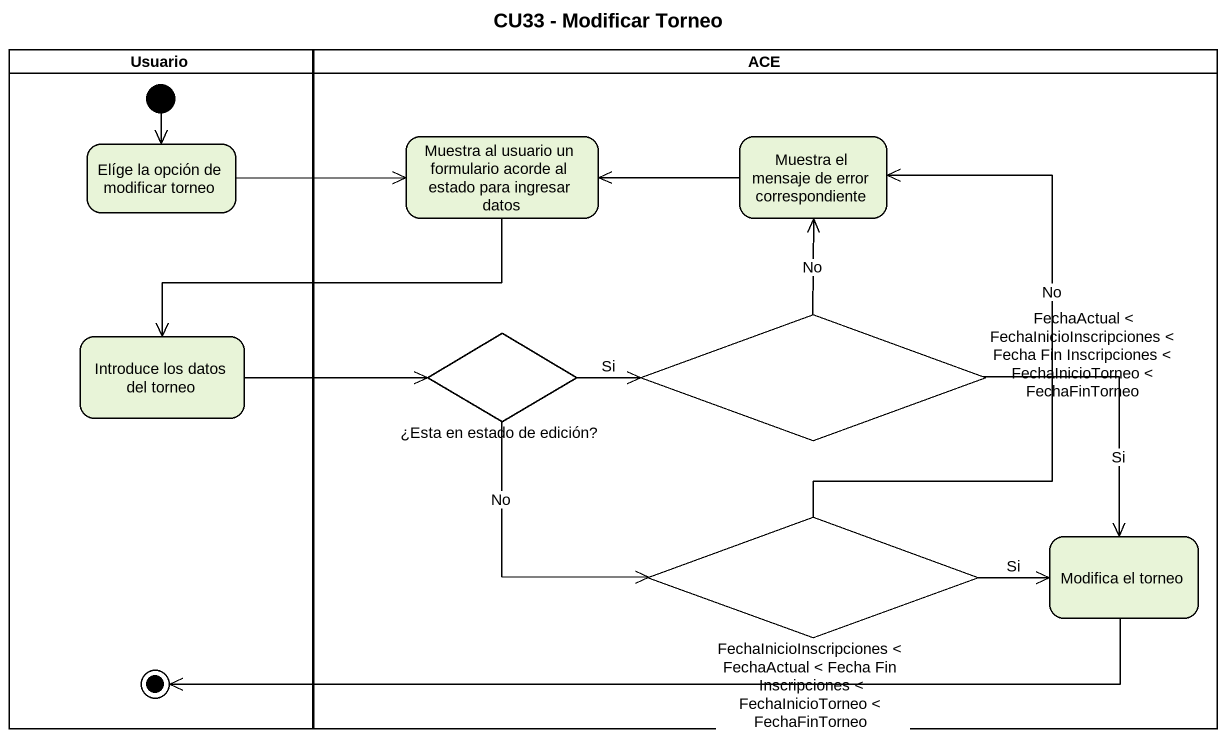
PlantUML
@startuml
title CU33 - Modificar Torneo
hide empty description
state Usuario <<partition>> {
  state "Elíge la opción de modificar torneo" as Elíge_la_opción_de
  state "Introduce los datos del torneo" as Introduce_los_datos_del
  state final1 <<end>>
  [*] --> Elíge_la_opción_de
}
state ACE <<partition>> {
  state "Muestra al usuario un formulario acorde al estado para ingresar datos" as Muestra_al_usuario_un
  state "Muestra el mensaje de error correspondiente" as Muestra_el_mensaje_de_error
  state "¿Esta en estado de edición?" as Esta_en_estado_de_edición <<choice>>
  state "FechaActual < FechaInicioInscripciones < Fecha Fin Inscripciones < FechaInicioTorneo < FechaFinTorneo" as FechaActual <<choice>>
  state "FechaInicioInscripciones < FechaActual < Fecha Fin Inscripciones < FechaInicioTorneo < FechaFinTorneo" as FechaInicioInscripciones <<choice>>
  state "Modifica el torneo" as Modifica_el_torneo
}
Elíge_la_opción_de -right-> Muestra_al_usuario_un
Muestra_al_usuario_un -left-> Introduce_los_datos_del
Muestra_el_mensaje_de_error -left-> Muestra_al_usuario_un
Introduce_los_datos_del -right-> Esta_en_estado_de_edición
Esta_en_estado_de_edición -right-> FechaActual : Si
Esta_en_estado_de_edición --> FechaInicioInscripciones : No
FechaActual -up-> Muestra_el_mensaje_de_error : No
FechaActual --> Modifica_el_torneo : Si
FechaInicioInscripciones -up-> Muestra_el_mensaje_de_error : No
FechaInicioInscripciones -right-> Modifica_el_torneo : Si
Modifica_el_torneo -left-> final1
@enduml
